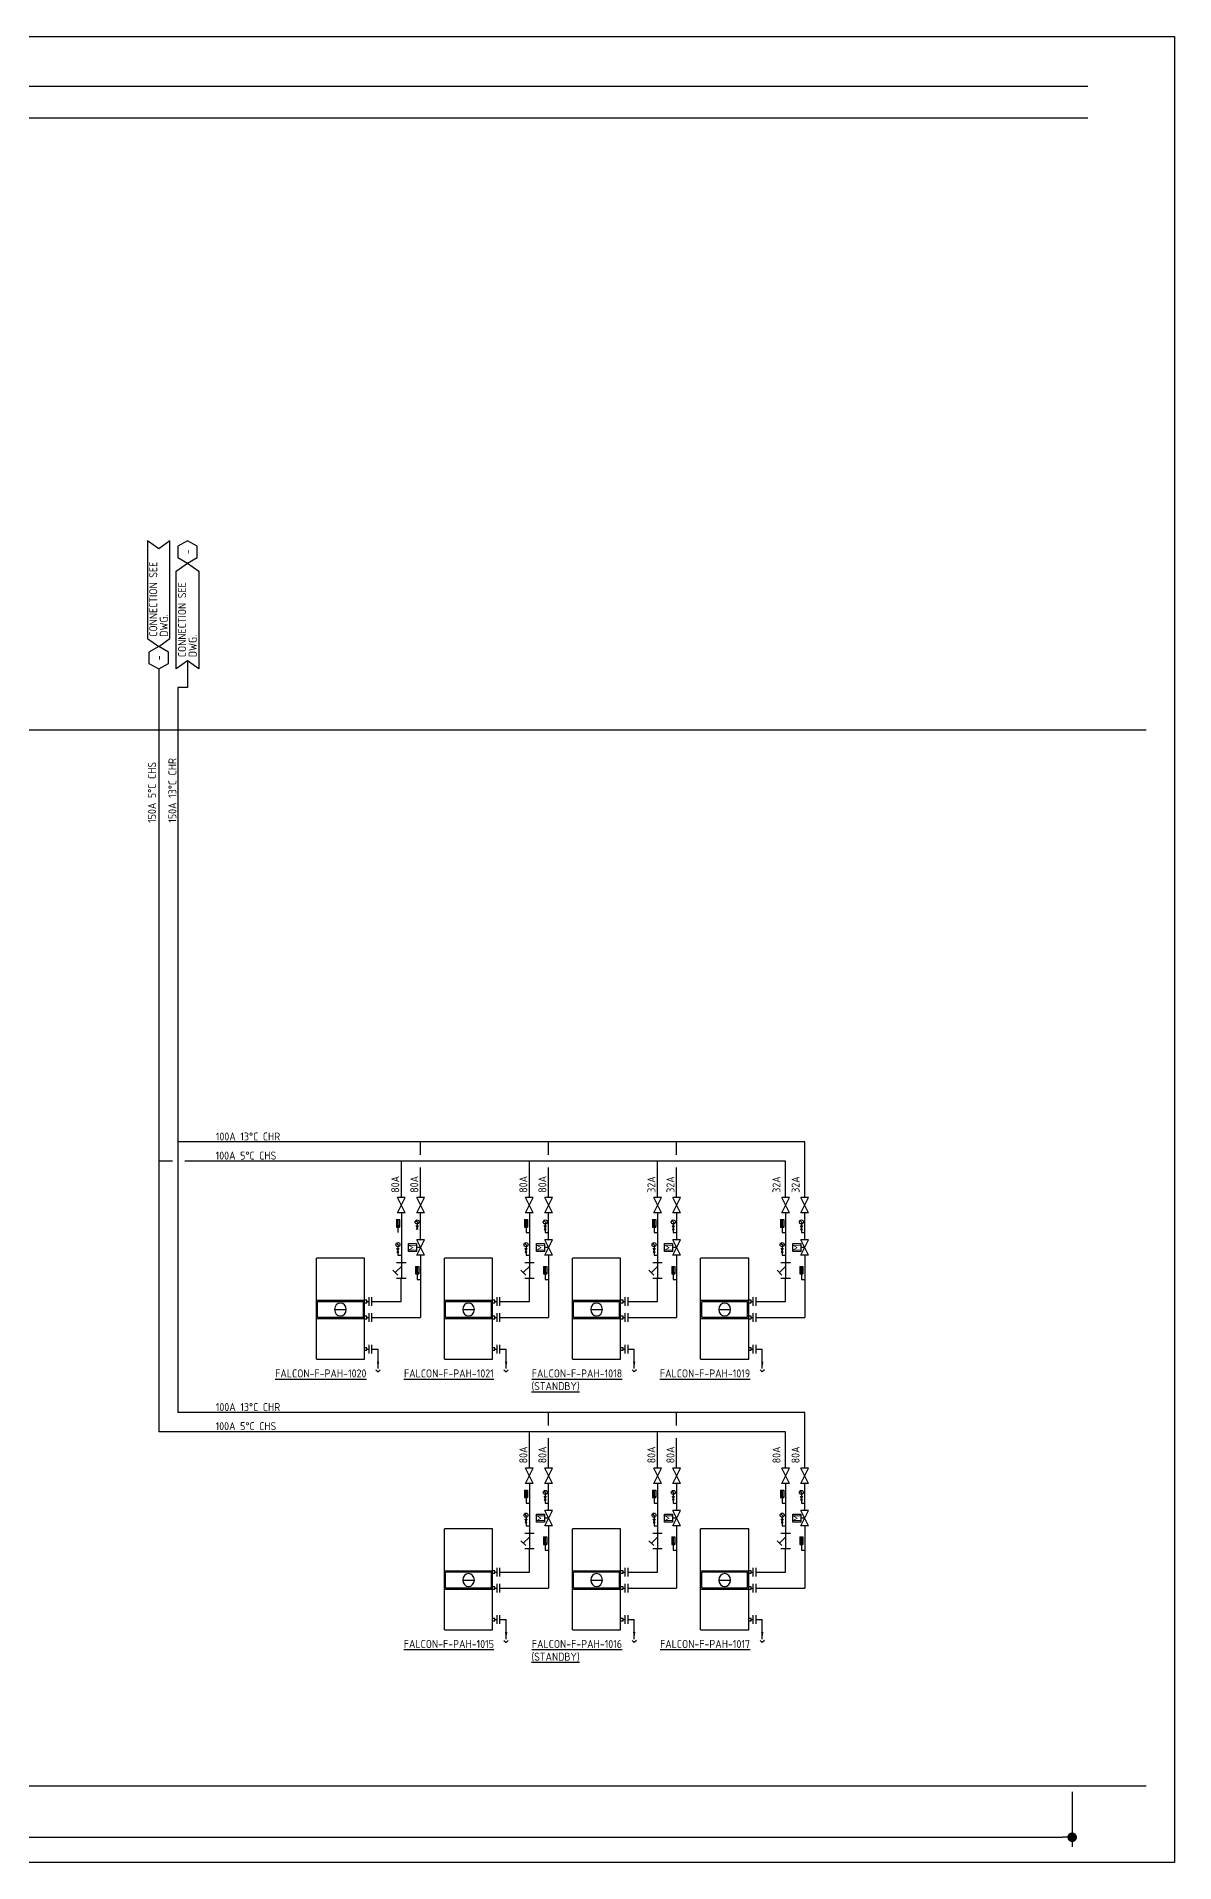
# Model space of a CAD drawing. Extents: x 41366 to 42076, y 84328 to 85507.
# Drawn here: x 41721 to 42076, y 84937 to 85507 of the extents above; entities that cross this region are included whole.
import ezdxf
from ezdxf.enums import TextEntityAlignment as Align

# ---------------------------------------------------------------- set-up
doc = ezdxf.new("R2010")
doc.units = 0
doc.header["$LTSCALE"] = 10
for name, color, linetype in [('A-DETL-01', 1, 'Continuous'), ('DETL-TXT', 4, 'Continuous'), ('M-CWTR-9PIPE-R', 110, 'Continuous'), ('M-CWTR-9PIPE-S', 200, 'Continuous'), ('M-CWTR-TEXT', 3, 'Continuous'), ('M-CWTR-VAVE', 2, 'Continuous'), ('M-EQPM-TXT', 4, 'Continuous'), ('M-HVAC-CPIPE', 4, 'Continuous'), ('M-HVAC-EQPM', 22, 'Continuous'), ('M-PIPE-FITTING', 2, 'Continuous'), ('U-CDA-TXT', 4, 'Continuous'), ('U-CDA-V', 3, 'Continuous'), ('U-CH-V', 3, 'Continuous')]:
    doc.layers.add(name, color=color, linetype=linetype)
doc.styles.add('AA-TXT', font='isocp.shx', dxfattribs={"width": 0.8, "bigfont": 'chineset.shx'})

# ---------------------------------------------------------------- blocks, each defined once
blk = doc.blocks.new('A$C5D640173')
at = {"layer": 'U-CDA-V'}
for p, q in [((0, 0), (0, 2.72)), ((0.88, 0), (0.88, 2.72))]:
    blk.add_line(p, q, dxfattribs=at)
blk = doc.blocks.new('_Dot')
at = {"color": 0, "linetype": 'ByBlock', "lineweight": -2}
blk.add_line((-0.5, 0), (-1, 0), dxfattribs=at)
at = {"color": 0, "linetype": 'ByBlock', "const_width": 0.5}
blk.add_lwpolyline([(-0.25, 0, 1), (0.25, 0, 1)], format="xyb", close=True, dxfattribs=at)

msp = doc.modelspace()

# ---------------------------------------------------------------- linework, layer by layer
at = {"color": 2}
for p, q in [((42044.39, 84958.75), (42044.39, 84941.57)), ((41370.97, 84944.57), (42041.39, 84944.57))]:
    msp.add_line(p, q, dxfattribs=at)
at = {"layer": 'A-DETL-01', "linetype": 'Continuous'}
for p, q in [((42049.3, 85491.51), (41374.83, 85491.51)), ((42049.3, 85481.62), (41374.83, 85481.62)), ((42067.5, 85290.48), (41365.57, 85290.48)), ((42067.5, 84960.48), (41374.83, 84960.48))]:
    msp.add_line(p, q, dxfattribs=at)
at = {"layer": 'DEFPOINTS', "color": 1}
msp.add_lwpolyline([(41365.57, 85507.15), (42076.35, 85507.15), (42076.35, 84936.69), (41365.57, 84936.69)], close=True, dxfattribs=at)
at = {"layer": 'DETL-TXT'}
for points in [[(41759.11, 85316.55), (41762.61, 85319.05), (41762.61, 85349.63), (41759.11, 85347.13), (41755.61, 85349.63), (41755.61, 85319.05)], [(41768.11, 85349.63), (41765.08, 85347.88), (41765.08, 85344.38), (41768.11, 85342.63), (41771.14, 85344.38), (41771.14, 85347.88)], [(41768.11, 85342.63), (41771.61, 85340.13), (41771.61, 85309.55), (41768.11, 85312.05), (41764.61, 85309.55), (41764.61, 85340.13)], [(41759.11, 85316.55), (41756.08, 85314.8), (41756.08, 85311.3), (41759.11, 85309.55), (41762.14, 85311.3), (41762.14, 85314.8)]]:
    msp.add_lwpolyline(points, close=True, dxfattribs=at)
at = {"layer": 'M-CWTR-9PIPE-R'}
for p, q in [((41768.11, 85312.05), (41768.11, 85303.72)), ((41765.11, 85303.72), (41765.11, 85077.25)), ((41768.11, 85303.72), (41765.11, 85303.72)), ((41960.86, 85161.78), (41765.11, 85161.78)), ((41840.86, 85157.78), (41840.86, 85161.78)), ((41880.86, 85157.78), (41880.86, 85161.78)), ((41920.86, 85157.78), (41920.86, 85161.78)), ((41960.86, 85144.4), (41960.86, 85161.78)), ((41840.86, 85144.4), (41840.86, 85153.78)), ((41880.86, 85144.4), (41880.86, 85153.78)), ((41920.86, 85144.4), (41920.86, 85153.78)), ((41840.88, 85131.18), (41840.88, 85139.61)), ((41880.88, 85131.18), (41880.88, 85139.61)), ((41920.88, 85131.18), (41920.88, 85139.61)), ((41960.88, 85131.18), (41960.88, 85139.61)), ((41840.87, 85126.38), (41840.87, 85106.95)), ((41880.87, 85126.38), (41880.87, 85106.95)), ((41920.87, 85126.38), (41920.87, 85106.95)), ((41960.87, 85126.38), (41960.87, 85106.95)), ((41825.69, 85106.95), (41840.87, 85106.95)), ((41865.69, 85106.95), (41880.87, 85106.95)), ((41905.69, 85106.95), (41920.87, 85106.95)), ((41945.69, 85106.95), (41960.87, 85106.95)), ((41960.86, 85077.25), (41765.11, 85077.25)), ((41880.86, 85073.25), (41880.86, 85077.25)), ((41920.86, 85073.25), (41920.86, 85077.25)), ((41960.86, 85059.88), (41960.86, 85077.25)), ((41880.86, 85059.88), (41880.86, 85069.25)), ((41920.86, 85059.88), (41920.86, 85069.25)), ((41880.88, 85046.65), (41880.88, 85055.08)), ((41920.88, 85046.65), (41920.88, 85055.08)), ((41960.88, 85046.65), (41960.88, 85055.08)), ((41880.87, 85041.85), (41880.87, 85022.42)), ((41920.87, 85041.85), (41920.87, 85022.42)), ((41960.87, 85041.85), (41960.87, 85022.42)), ((41865.69, 85022.42), (41880.87, 85022.42)), ((41905.69, 85022.42), (41920.87, 85022.42)), ((41945.69, 85022.42), (41960.87, 85022.42))]:
    msp.add_line(p, q, dxfattribs=at)
at = {"layer": 'M-CWTR-9PIPE-S'}
for p, q in [((41759.11, 85309.55), (41759.11, 85071.25)), ((41763.39, 85155.78), (41759.11, 85155.78)), ((41954.89, 85155.78), (41767.3, 85155.78)), ((41834.89, 85144.4), (41834.89, 85155.78)), ((41874.89, 85144.4), (41874.89, 85155.78)), ((41914.89, 85144.4), (41914.89, 85155.78)), ((41954.89, 85144.4), (41954.89, 85155.78)), ((41834.89, 85139.61), (41834.89, 85123.98)), ((41874.89, 85139.61), (41874.89, 85123.98)), ((41914.89, 85139.61), (41914.89, 85123.98)), ((41954.89, 85139.61), (41954.89, 85123.98)), ((41834.87, 85111.95), (41834.87, 85119.18)), ((41874.87, 85111.95), (41874.87, 85119.18)), ((41914.87, 85111.95), (41914.87, 85119.18)), ((41954.87, 85111.95), (41954.87, 85119.18)), ((41825.7, 85111.95), (41834.87, 85111.95)), ((41865.7, 85111.95), (41874.87, 85111.95)), ((41905.7, 85111.95), (41914.87, 85111.95)), ((41945.7, 85111.95), (41954.87, 85111.95)), ((41954.89, 85071.25), (41759.11, 85071.25)), ((41874.89, 85059.88), (41874.89, 85071.25)), ((41914.89, 85059.88), (41914.89, 85071.25)), ((41954.89, 85059.88), (41954.89, 85071.25)), ((41874.89, 85055.08), (41874.89, 85039.45)), ((41914.89, 85055.08), (41914.89, 85039.45)), ((41954.89, 85055.08), (41954.89, 85039.45)), ((41874.87, 85027.42), (41874.87, 85034.65)), ((41914.87, 85027.42), (41914.87, 85034.65)), ((41954.87, 85027.42), (41954.87, 85034.65)), ((41865.7, 85027.42), (41874.87, 85027.42)), ((41905.7, 85027.42), (41914.87, 85027.42)), ((41945.7, 85027.42), (41954.87, 85027.42))]:
    msp.add_line(p, q, dxfattribs=at)
at = {"layer": 'M-CWTR-VAVE'}
for p, q in [((41833.7, 85139.6), (41836.1, 85144.4)), ((41836.1, 85139.6), (41833.7, 85144.4)), ((41836.1, 85144.4), (41833.7, 85144.4)), ((41839.69, 85139.6), (41842.09, 85144.4)), ((41842.09, 85139.6), (41839.69, 85144.4)), ((41842.09, 85144.4), (41839.69, 85144.4)), ((41873.7, 85139.6), (41876.1, 85144.4)), ((41876.1, 85139.6), (41873.7, 85144.4)), ((41876.1, 85144.4), (41873.7, 85144.4)), ((41879.69, 85139.6), (41882.09, 85144.4)), ((41882.09, 85139.6), (41879.69, 85144.4)), ((41882.09, 85144.4), (41879.69, 85144.4)), ((41913.7, 85139.6), (41916.1, 85144.4)), ((41916.1, 85139.6), (41913.7, 85144.4)), ((41916.1, 85144.4), (41913.7, 85144.4)), ((41919.69, 85139.6), (41922.09, 85144.4)), ((41922.09, 85139.6), (41919.69, 85144.4)), ((41922.09, 85144.4), (41919.69, 85144.4)), ((41953.7, 85139.6), (41956.1, 85144.4)), ((41956.1, 85139.6), (41953.7, 85144.4)), ((41956.1, 85144.4), (41953.7, 85144.4)), ((41959.69, 85139.6), (41962.09, 85144.4)), ((41962.09, 85139.6), (41959.69, 85144.4)), ((41962.09, 85144.4), (41959.69, 85144.4)), ((41833.34, 85137.56), (41834.32, 85137.56)), ((41833.34, 85137.56), (41834.32, 85137.56)), ((41833.34, 85137.56), (41833.34, 85135.21)), ((41833.34, 85137.56), (41833.34, 85135.21)), ((41833.63, 85137.25), (41834.03, 85137.25)), ((41833.63, 85137.25), (41834.03, 85137.25)), ((41833.63, 85136.85), (41834.03, 85136.85)), ((41833.63, 85136.85), (41834.03, 85136.85)), ((41833.63, 85136.46), (41834.03, 85136.46)), ((41833.63, 85136.46), (41834.03, 85136.46)), ((41833.63, 85136.07), (41834.03, 85136.07)), ((41833.63, 85136.07), (41834.03, 85136.07)), ((41836.1, 85139.6), (41833.7, 85139.6)), ((41833.83, 85137.36), (41833.83, 85135.74)), ((41833.83, 85137.36), (41833.83, 85135.74)), ((41834.32, 85137.56), (41834.32, 85135.21)), ((41834.32, 85137.56), (41834.32, 85135.21)), ((41840.13, 85135.58), (41839.53, 85134.38)), ((41840.13, 85134.38), (41839.53, 85135.58)), ((41839.53, 85135.58), (41840.13, 85135.58)), ((41840.1, 85136.54), (41839.55, 85137.09)), ((41842.09, 85139.6), (41839.69, 85139.6)), ((41839.83, 85136.18), (41839.83, 85135.58)), ((41873.34, 85137.56), (41874.32, 85137.56)), ((41873.34, 85137.56), (41874.32, 85137.56)), ((41873.34, 85137.56), (41873.34, 85135.21)), ((41873.34, 85137.56), (41873.34, 85135.21)), ((41873.63, 85137.25), (41874.03, 85137.25)), ((41873.63, 85137.25), (41874.03, 85137.25)), ((41873.63, 85136.85), (41874.03, 85136.85)), ((41873.63, 85136.85), (41874.03, 85136.85)), ((41873.63, 85136.46), (41874.03, 85136.46)), ((41873.63, 85136.46), (41874.03, 85136.46)), ((41873.63, 85136.07), (41874.03, 85136.07)), ((41873.63, 85136.07), (41874.03, 85136.07)), ((41876.1, 85139.6), (41873.7, 85139.6)), ((41873.83, 85137.36), (41873.83, 85135.74)), ((41873.83, 85137.36), (41873.83, 85135.74)), ((41874.32, 85137.56), (41874.32, 85135.21)), ((41874.32, 85137.56), (41874.32, 85135.21)), ((41880.13, 85135.58), (41879.53, 85134.38)), ((41880.13, 85134.38), (41879.53, 85135.58)), ((41879.53, 85135.58), (41880.13, 85135.58)), ((41880.1, 85136.54), (41879.55, 85137.09)), ((41882.09, 85139.6), (41879.69, 85139.6)), ((41879.83, 85136.18), (41879.83, 85135.58)), ((41913.34, 85137.56), (41914.32, 85137.56)), ((41913.34, 85137.56), (41914.32, 85137.56)), ((41913.34, 85137.56), (41913.34, 85135.21)), ((41913.34, 85137.56), (41913.34, 85135.21)), ((41913.63, 85137.25), (41914.03, 85137.25)), ((41913.63, 85137.25), (41914.03, 85137.25)), ((41913.63, 85136.85), (41914.03, 85136.85)), ((41913.63, 85136.85), (41914.03, 85136.85)), ((41913.63, 85136.46), (41914.03, 85136.46)), ((41913.63, 85136.46), (41914.03, 85136.46)), ((41913.63, 85136.07), (41914.03, 85136.07)), ((41913.63, 85136.07), (41914.03, 85136.07)), ((41916.1, 85139.6), (41913.7, 85139.6)), ((41913.83, 85137.36), (41913.83, 85135.74)), ((41913.83, 85137.36), (41913.83, 85135.74)), ((41914.32, 85137.56), (41914.32, 85135.21)), ((41914.32, 85137.56), (41914.32, 85135.21)), ((41920.13, 85135.58), (41919.53, 85134.38)), ((41920.13, 85134.38), (41919.53, 85135.58)), ((41919.53, 85135.58), (41920.13, 85135.58)), ((41920.1, 85136.54), (41919.55, 85137.09)), ((41922.09, 85139.6), (41919.69, 85139.6)), ((41919.83, 85136.18), (41919.83, 85135.58)), ((41953.34, 85137.56), (41954.32, 85137.56)), ((41953.34, 85137.56), (41954.32, 85137.56)), ((41953.34, 85137.56), (41953.34, 85135.21)), ((41953.34, 85137.56), (41953.34, 85135.21)), ((41953.63, 85137.25), (41954.03, 85137.25)), ((41953.63, 85137.25), (41954.03, 85137.25)), ((41953.63, 85136.85), (41954.03, 85136.85)), ((41953.63, 85136.85), (41954.03, 85136.85)), ((41953.63, 85136.46), (41954.03, 85136.46)), ((41953.63, 85136.46), (41954.03, 85136.46)), ((41953.63, 85136.07), (41954.03, 85136.07)), ((41953.63, 85136.07), (41954.03, 85136.07)), ((41956.1, 85139.6), (41953.7, 85139.6)), ((41953.83, 85137.36), (41953.83, 85135.74)), ((41953.83, 85137.36), (41953.83, 85135.74)), ((41954.32, 85137.56), (41954.32, 85135.21)), ((41954.32, 85137.56), (41954.32, 85135.21)), ((41960.13, 85135.58), (41959.53, 85134.38)), ((41960.13, 85134.38), (41959.53, 85135.58)), ((41959.53, 85135.58), (41960.13, 85135.58)), ((41960.1, 85136.54), (41959.55, 85137.09)), ((41962.09, 85139.6), (41959.69, 85139.6)), ((41959.83, 85136.18), (41959.83, 85135.58)), ((41833.34, 85135.21), (41834.32, 85135.21)), ((41833.34, 85135.21), (41834.32, 85135.21)), ((41834.1, 85129.44), (41833.55, 85130)), ((41833.83, 85135.21), (41833.83, 85133.47)), ((41833.83, 85135.21), (41833.83, 85133.47)), ((41839.68, 85126.38), (41842.08, 85131.18)), ((41842.08, 85126.38), (41839.68, 85131.18)), ((41842.08, 85131.18), (41839.68, 85131.18)), ((41873.34, 85135.21), (41874.32, 85135.21)), ((41873.34, 85135.21), (41874.32, 85135.21)), ((41874.1, 85129.44), (41873.55, 85130)), ((41873.83, 85135.21), (41873.83, 85133.47)), ((41873.83, 85135.21), (41873.83, 85133.47)), ((41873.83, 85133.47), (41874.87, 85133.47)), ((41880.13, 85134.38), (41879.53, 85134.38)), ((41879.68, 85126.38), (41882.08, 85131.18)), ((41882.08, 85126.38), (41879.68, 85131.18)), ((41882.08, 85131.18), (41879.68, 85131.18)), ((41879.83, 85134.38), (41879.83, 85133.47)), ((41879.83, 85133.47), (41880.87, 85133.47)), ((41913.34, 85135.21), (41914.32, 85135.21)), ((41913.34, 85135.21), (41914.32, 85135.21)), ((41914.1, 85129.44), (41913.55, 85130)), ((41913.83, 85135.21), (41913.83, 85133.47)), ((41913.83, 85135.21), (41913.83, 85133.47)), ((41913.83, 85133.47), (41914.87, 85133.47)), ((41920.13, 85134.38), (41919.53, 85134.38)), ((41919.68, 85126.38), (41922.08, 85131.18)), ((41922.08, 85126.38), (41919.68, 85131.18)), ((41922.08, 85131.18), (41919.68, 85131.18)), ((41919.83, 85134.38), (41919.83, 85133.47)), ((41919.83, 85133.47), (41920.87, 85133.47)), ((41953.34, 85135.21), (41954.32, 85135.21)), ((41953.34, 85135.21), (41954.32, 85135.21)), ((41954.1, 85129.44), (41953.55, 85130)), ((41953.83, 85135.21), (41953.83, 85133.47)), ((41953.83, 85135.21), (41953.83, 85133.47)), ((41953.83, 85133.47), (41954.87, 85133.47)), ((41960.13, 85134.38), (41959.53, 85134.38)), ((41959.68, 85126.38), (41962.08, 85131.18)), ((41962.08, 85126.38), (41959.68, 85131.18)), ((41962.08, 85131.18), (41959.68, 85131.18)), ((41959.83, 85134.38), (41959.83, 85133.47)), ((41959.83, 85133.47), (41960.87, 85133.47)), ((41834.13, 85128.48), (41833.53, 85127.28)), ((41834.13, 85127.28), (41833.53, 85128.48)), ((41833.53, 85128.48), (41834.13, 85128.48)), ((41834.13, 85127.28), (41833.53, 85127.28)), ((41833.83, 85129.08), (41833.83, 85128.48)), ((41833.83, 85127.28), (41833.83, 85126.38)), ((41833.83, 85126.38), (41834.87, 85126.38)), ((41842.08, 85126.38), (41839.68, 85126.38)), ((41874.13, 85128.48), (41873.53, 85127.28)), ((41874.13, 85127.28), (41873.53, 85128.48)), ((41873.53, 85128.48), (41874.13, 85128.48)), ((41874.13, 85127.28), (41873.53, 85127.28)), ((41873.83, 85129.08), (41873.83, 85128.48)), ((41873.83, 85127.28), (41873.83, 85126.38)), ((41873.83, 85126.38), (41874.87, 85126.38)), ((41882.08, 85126.38), (41879.68, 85126.38)), ((41914.13, 85128.48), (41913.53, 85127.28)), ((41914.13, 85127.28), (41913.53, 85128.48)), ((41913.53, 85128.48), (41914.13, 85128.48)), ((41914.13, 85127.28), (41913.53, 85127.28)), ((41913.83, 85129.08), (41913.83, 85128.48)), ((41913.83, 85127.28), (41913.83, 85126.38)), ((41913.83, 85126.38), (41914.87, 85126.38)), ((41922.08, 85126.38), (41919.68, 85126.38)), ((41954.13, 85128.48), (41953.53, 85127.28)), ((41954.13, 85127.28), (41953.53, 85128.48)), ((41953.53, 85128.48), (41954.13, 85128.48)), ((41954.13, 85127.28), (41953.53, 85127.28)), ((41953.83, 85129.08), (41953.83, 85128.48)), ((41953.83, 85127.28), (41953.83, 85126.38)), ((41953.83, 85126.38), (41954.87, 85126.38)), ((41962.08, 85126.38), (41959.68, 85126.38)), ((41832.23, 85121.74), (41833.75, 85120.22)), ((41834.89, 85122.88), (41832.99, 85120.98)), ((41836.39, 85123.98), (41833.42, 85123.98)), ((41836.39, 85119.18), (41833.42, 85119.18)), ((41834.89, 85123.98), (41834.89, 85119.18)), ((41839.34, 85122.93), (41840.32, 85122.93)), ((41839.34, 85122.93), (41840.32, 85122.93)), ((41839.34, 85122.93), (41839.34, 85120.58)), ((41839.34, 85122.93), (41839.34, 85120.58)), ((41839.34, 85120.58), (41840.32, 85120.58)), ((41839.34, 85120.58), (41840.32, 85120.58)), ((41839.63, 85122.61), (41840.03, 85122.61)), ((41839.63, 85122.61), (41840.03, 85122.61)), ((41839.63, 85122.22), (41840.03, 85122.22)), ((41839.63, 85122.22), (41840.03, 85122.22)), ((41839.63, 85121.83), (41840.03, 85121.83)), ((41839.63, 85121.83), (41840.03, 85121.83)), ((41839.63, 85121.44), (41840.03, 85121.44)), ((41839.63, 85121.44), (41840.03, 85121.44)), ((41839.83, 85122.73), (41839.83, 85121.11)), ((41839.83, 85122.73), (41839.83, 85121.11)), ((41839.83, 85120.58), (41839.83, 85118.84)), ((41839.83, 85120.58), (41839.83, 85118.84)), ((41839.83, 85118.84), (41840.87, 85118.84)), ((41840.32, 85122.93), (41840.32, 85120.58)), ((41840.32, 85122.93), (41840.32, 85120.58)), ((41872.23, 85121.74), (41873.75, 85120.22)), ((41874.89, 85122.88), (41872.99, 85120.98)), ((41876.39, 85123.98), (41873.42, 85123.98)), ((41876.39, 85119.18), (41873.42, 85119.18)), ((41874.89, 85123.98), (41874.89, 85119.18)), ((41879.34, 85122.93), (41880.32, 85122.93)), ((41879.34, 85122.93), (41880.32, 85122.93)), ((41879.34, 85122.93), (41879.34, 85120.58)), ((41879.34, 85122.93), (41879.34, 85120.58)), ((41879.34, 85120.58), (41880.32, 85120.58)), ((41879.34, 85120.58), (41880.32, 85120.58)), ((41879.63, 85122.61), (41880.03, 85122.61)), ((41879.63, 85122.61), (41880.03, 85122.61)), ((41879.63, 85122.22), (41880.03, 85122.22)), ((41879.63, 85122.22), (41880.03, 85122.22)), ((41879.63, 85121.83), (41880.03, 85121.83)), ((41879.63, 85121.83), (41880.03, 85121.83)), ((41879.63, 85121.44), (41880.03, 85121.44)), ((41879.63, 85121.44), (41880.03, 85121.44)), ((41879.83, 85122.73), (41879.83, 85121.11)), ((41879.83, 85122.73), (41879.83, 85121.11)), ((41879.83, 85120.58), (41879.83, 85118.84)), ((41879.83, 85120.58), (41879.83, 85118.84)), ((41879.83, 85118.84), (41880.87, 85118.84)), ((41880.32, 85122.93), (41880.32, 85120.58)), ((41880.32, 85122.93), (41880.32, 85120.58)), ((41912.23, 85121.74), (41913.75, 85120.22)), ((41914.89, 85122.88), (41912.99, 85120.98)), ((41916.39, 85123.98), (41913.42, 85123.98)), ((41916.39, 85119.18), (41913.42, 85119.18)), ((41914.89, 85123.98), (41914.89, 85119.18)), ((41919.34, 85122.93), (41920.32, 85122.93)), ((41919.34, 85122.93), (41920.32, 85122.93)), ((41919.34, 85122.93), (41919.34, 85120.58)), ((41919.34, 85122.93), (41919.34, 85120.58)), ((41919.34, 85120.58), (41920.32, 85120.58)), ((41919.34, 85120.58), (41920.32, 85120.58)), ((41919.63, 85122.61), (41920.03, 85122.61)), ((41919.63, 85122.61), (41920.03, 85122.61)), ((41919.63, 85122.22), (41920.03, 85122.22)), ((41919.63, 85122.22), (41920.03, 85122.22)), ((41919.63, 85121.83), (41920.03, 85121.83)), ((41919.63, 85121.83), (41920.03, 85121.83)), ((41919.63, 85121.44), (41920.03, 85121.44)), ((41919.63, 85121.44), (41920.03, 85121.44)), ((41919.83, 85122.73), (41919.83, 85121.11)), ((41919.83, 85122.73), (41919.83, 85121.11)), ((41919.83, 85120.58), (41919.83, 85118.84)), ((41919.83, 85120.58), (41919.83, 85118.84)), ((41919.83, 85118.84), (41920.87, 85118.84)), ((41920.32, 85122.93), (41920.32, 85120.58)), ((41920.32, 85122.93), (41920.32, 85120.58)), ((41952.23, 85121.74), (41953.75, 85120.22)), ((41954.89, 85122.88), (41952.99, 85120.98)), ((41956.39, 85123.98), (41953.42, 85123.98)), ((41956.39, 85119.18), (41953.42, 85119.18)), ((41954.89, 85123.98), (41954.89, 85119.18)), ((41959.34, 85122.93), (41960.32, 85122.93)), ((41959.34, 85122.93), (41960.32, 85122.93)), ((41959.34, 85122.93), (41959.34, 85120.58)), ((41959.34, 85122.93), (41959.34, 85120.58)), ((41959.34, 85120.58), (41960.32, 85120.58)), ((41959.34, 85120.58), (41960.32, 85120.58)), ((41959.63, 85122.61), (41960.03, 85122.61)), ((41959.63, 85122.61), (41960.03, 85122.61)), ((41959.63, 85122.22), (41960.03, 85122.22)), ((41959.63, 85122.22), (41960.03, 85122.22)), ((41959.63, 85121.83), (41960.03, 85121.83)), ((41959.63, 85121.83), (41960.03, 85121.83)), ((41959.63, 85121.44), (41960.03, 85121.44)), ((41959.63, 85121.44), (41960.03, 85121.44)), ((41959.83, 85122.73), (41959.83, 85121.11)), ((41959.83, 85122.73), (41959.83, 85121.11)), ((41959.83, 85120.58), (41959.83, 85118.84)), ((41959.83, 85120.58), (41959.83, 85118.84)), ((41959.83, 85118.84), (41960.87, 85118.84)), ((41960.32, 85122.93), (41960.32, 85120.58)), ((41960.32, 85122.93), (41960.32, 85120.58)), ((41873.7, 85055.08), (41876.1, 85059.88)), ((41876.1, 85055.08), (41873.7, 85059.88)), ((41876.1, 85059.88), (41873.7, 85059.88)), ((41879.69, 85055.08), (41882.09, 85059.88)), ((41882.09, 85055.08), (41879.69, 85059.88)), ((41882.09, 85059.88), (41879.69, 85059.88)), ((41913.7, 85055.08), (41916.1, 85059.88)), ((41916.1, 85055.08), (41913.7, 85059.88)), ((41916.1, 85059.88), (41913.7, 85059.88)), ((41919.69, 85055.08), (41922.09, 85059.88)), ((41922.09, 85055.08), (41919.69, 85059.88)), ((41922.09, 85059.88), (41919.69, 85059.88)), ((41953.7, 85055.08), (41956.1, 85059.88)), ((41956.1, 85055.08), (41953.7, 85059.88)), ((41956.1, 85059.88), (41953.7, 85059.88)), ((41959.69, 85055.08), (41962.09, 85059.88)), ((41962.09, 85055.08), (41959.69, 85059.88)), ((41962.09, 85059.88), (41959.69, 85059.88)), ((41873.34, 85053.04), (41874.32, 85053.04)), ((41873.34, 85053.04), (41874.32, 85053.04)), ((41873.34, 85053.04), (41873.34, 85050.68)), ((41873.34, 85053.04), (41873.34, 85050.68)), ((41873.34, 85050.68), (41874.32, 85050.68)), ((41873.34, 85050.68), (41874.32, 85050.68)), ((41873.63, 85052.72), (41874.03, 85052.72)), ((41873.63, 85052.72), (41874.03, 85052.72)), ((41873.63, 85052.33), (41874.03, 85052.33)), ((41873.63, 85052.33), (41874.03, 85052.33)), ((41873.63, 85051.94), (41874.03, 85051.94)), ((41873.63, 85051.94), (41874.03, 85051.94)), ((41873.63, 85051.54), (41874.03, 85051.54)), ((41873.63, 85051.54), (41874.03, 85051.54)), ((41876.1, 85055.08), (41873.7, 85055.08)), ((41873.83, 85052.83), (41873.83, 85051.22)), ((41873.83, 85052.83), (41873.83, 85051.22)), ((41873.83, 85050.68), (41873.83, 85048.95)), ((41873.83, 85050.68), (41873.83, 85048.95)), ((41874.32, 85053.04), (41874.32, 85050.68)), ((41874.32, 85053.04), (41874.32, 85050.68)), ((41880.13, 85051.05), (41879.53, 85049.85)), ((41880.13, 85049.85), (41879.53, 85051.05)), ((41879.53, 85051.05), (41880.13, 85051.05)), ((41880.1, 85052.01), (41879.55, 85052.56)), ((41882.09, 85055.08), (41879.69, 85055.08)), ((41879.83, 85051.65), (41879.83, 85051.05)), ((41913.34, 85053.04), (41914.32, 85053.04)), ((41913.34, 85053.04), (41914.32, 85053.04)), ((41913.34, 85053.04), (41913.34, 85050.68)), ((41913.34, 85053.04), (41913.34, 85050.68)), ((41913.34, 85050.68), (41914.32, 85050.68)), ((41913.34, 85050.68), (41914.32, 85050.68)), ((41913.63, 85052.72), (41914.03, 85052.72)), ((41913.63, 85052.72), (41914.03, 85052.72)), ((41913.63, 85052.33), (41914.03, 85052.33)), ((41913.63, 85052.33), (41914.03, 85052.33)), ((41913.63, 85051.94), (41914.03, 85051.94)), ((41913.63, 85051.94), (41914.03, 85051.94)), ((41913.63, 85051.54), (41914.03, 85051.54)), ((41913.63, 85051.54), (41914.03, 85051.54)), ((41916.1, 85055.08), (41913.7, 85055.08)), ((41913.83, 85052.83), (41913.83, 85051.22)), ((41913.83, 85052.83), (41913.83, 85051.22)), ((41913.83, 85050.68), (41913.83, 85048.95)), ((41913.83, 85050.68), (41913.83, 85048.95)), ((41914.32, 85053.04), (41914.32, 85050.68)), ((41914.32, 85053.04), (41914.32, 85050.68)), ((41920.13, 85051.05), (41919.53, 85049.85)), ((41920.13, 85049.85), (41919.53, 85051.05)), ((41919.53, 85051.05), (41920.13, 85051.05)), ((41920.1, 85052.01), (41919.55, 85052.56)), ((41922.09, 85055.08), (41919.69, 85055.08)), ((41919.83, 85051.65), (41919.83, 85051.05)), ((41953.34, 85053.04), (41954.32, 85053.04)), ((41953.34, 85053.04), (41954.32, 85053.04)), ((41953.34, 85053.04), (41953.34, 85050.68)), ((41953.34, 85053.04), (41953.34, 85050.68)), ((41953.34, 85050.68), (41954.32, 85050.68)), ((41953.34, 85050.68), (41954.32, 85050.68)), ((41953.63, 85052.72), (41954.03, 85052.72)), ((41953.63, 85052.72), (41954.03, 85052.72)), ((41953.63, 85052.33), (41954.03, 85052.33)), ((41953.63, 85052.33), (41954.03, 85052.33)), ((41953.63, 85051.94), (41954.03, 85051.94)), ((41953.63, 85051.94), (41954.03, 85051.94)), ((41953.63, 85051.54), (41954.03, 85051.54)), ((41953.63, 85051.54), (41954.03, 85051.54)), ((41956.1, 85055.08), (41953.7, 85055.08)), ((41953.83, 85052.83), (41953.83, 85051.22)), ((41953.83, 85052.83), (41953.83, 85051.22)), ((41953.83, 85050.68), (41953.83, 85048.95)), ((41953.83, 85050.68), (41953.83, 85048.95)), ((41954.32, 85053.04), (41954.32, 85050.68)), ((41954.32, 85053.04), (41954.32, 85050.68)), ((41960.13, 85051.05), (41959.53, 85049.85)), ((41960.13, 85049.85), (41959.53, 85051.05)), ((41959.53, 85051.05), (41960.13, 85051.05)), ((41960.1, 85052.01), (41959.55, 85052.56)), ((41962.09, 85055.08), (41959.69, 85055.08)), ((41959.83, 85051.65), (41959.83, 85051.05)), ((41874.1, 85044.92), (41873.55, 85045.47)), ((41873.83, 85048.95), (41874.87, 85048.95)), ((41873.83, 85044.56), (41873.83, 85043.95)), ((41880.13, 85049.85), (41879.53, 85049.85)), ((41879.68, 85041.85), (41882.08, 85046.65)), ((41882.08, 85041.85), (41879.68, 85046.65)), ((41882.08, 85046.65), (41879.68, 85046.65)), ((41879.83, 85049.85), (41879.83, 85048.95)), ((41879.83, 85048.95), (41880.87, 85048.95)), ((41914.1, 85044.92), (41913.55, 85045.47)), ((41913.83, 85048.95), (41914.87, 85048.95)), ((41913.83, 85044.56), (41913.83, 85043.95)), ((41920.13, 85049.85), (41919.53, 85049.85)), ((41919.68, 85041.85), (41922.08, 85046.65)), ((41922.08, 85041.85), (41919.68, 85046.65)), ((41922.08, 85046.65), (41919.68, 85046.65)), ((41919.83, 85049.85), (41919.83, 85048.95)), ((41919.83, 85048.95), (41920.87, 85048.95)), ((41954.1, 85044.92), (41953.55, 85045.47)), ((41953.83, 85048.95), (41954.87, 85048.95)), ((41953.83, 85044.56), (41953.83, 85043.95)), ((41960.13, 85049.85), (41959.53, 85049.85)), ((41959.68, 85041.85), (41962.08, 85046.65)), ((41962.08, 85041.85), (41959.68, 85046.65)), ((41962.08, 85046.65), (41959.68, 85046.65)), ((41959.83, 85049.85), (41959.83, 85048.95)), ((41959.83, 85048.95), (41960.87, 85048.95)), ((41876.39, 85039.45), (41873.42, 85039.45)), ((41874.13, 85043.95), (41873.53, 85042.75)), ((41874.13, 85042.75), (41873.53, 85043.95)), ((41873.53, 85043.95), (41874.13, 85043.95)), ((41874.13, 85042.75), (41873.53, 85042.75)), ((41873.83, 85042.75), (41873.83, 85041.85)), ((41873.83, 85041.85), (41874.87, 85041.85)), ((41874.89, 85039.45), (41874.89, 85034.65)), ((41882.08, 85041.85), (41879.68, 85041.85)), ((41916.39, 85039.45), (41913.42, 85039.45)), ((41914.13, 85043.95), (41913.53, 85042.75)), ((41914.13, 85042.75), (41913.53, 85043.95)), ((41913.53, 85043.95), (41914.13, 85043.95)), ((41914.13, 85042.75), (41913.53, 85042.75)), ((41913.83, 85042.75), (41913.83, 85041.85)), ((41913.83, 85041.85), (41914.87, 85041.85)), ((41914.89, 85039.45), (41914.89, 85034.65)), ((41922.08, 85041.85), (41919.68, 85041.85)), ((41956.39, 85039.45), (41953.42, 85039.45)), ((41954.13, 85043.95), (41953.53, 85042.75)), ((41954.13, 85042.75), (41953.53, 85043.95)), ((41953.53, 85043.95), (41954.13, 85043.95)), ((41954.13, 85042.75), (41953.53, 85042.75)), ((41953.83, 85042.75), (41953.83, 85041.85)), ((41953.83, 85041.85), (41954.87, 85041.85)), ((41954.89, 85039.45), (41954.89, 85034.65)), ((41962.08, 85041.85), (41959.68, 85041.85)), ((41872.23, 85037.21), (41873.75, 85035.69)), ((41874.89, 85038.36), (41872.99, 85036.45)), ((41876.39, 85034.65), (41873.42, 85034.65)), ((41879.34, 85038.4), (41880.32, 85038.4)), ((41879.34, 85038.4), (41880.32, 85038.4)), ((41879.34, 85038.4), (41879.34, 85036.05)), ((41879.34, 85038.4), (41879.34, 85036.05)), ((41879.34, 85036.05), (41880.32, 85036.05)), ((41879.34, 85036.05), (41880.32, 85036.05)), ((41879.63, 85038.09), (41880.03, 85038.09)), ((41879.63, 85038.09), (41880.03, 85038.09)), ((41879.63, 85037.69), (41880.03, 85037.69)), ((41879.63, 85037.69), (41880.03, 85037.69)), ((41879.63, 85037.3), (41880.03, 85037.3)), ((41879.63, 85037.3), (41880.03, 85037.3)), ((41879.63, 85036.91), (41880.03, 85036.91)), ((41879.63, 85036.91), (41880.03, 85036.91)), ((41879.83, 85038.2), (41879.83, 85036.58)), ((41879.83, 85038.2), (41879.83, 85036.58)), ((41879.83, 85036.05), (41879.83, 85034.31)), ((41879.83, 85036.05), (41879.83, 85034.31)), ((41879.83, 85034.31), (41880.87, 85034.31)), ((41880.32, 85038.4), (41880.32, 85036.05)), ((41880.32, 85038.4), (41880.32, 85036.05)), ((41912.23, 85037.21), (41913.75, 85035.69)), ((41914.89, 85038.36), (41912.99, 85036.45)), ((41916.39, 85034.65), (41913.42, 85034.65)), ((41919.34, 85038.4), (41920.32, 85038.4)), ((41919.34, 85038.4), (41920.32, 85038.4)), ((41919.34, 85038.4), (41919.34, 85036.05)), ((41919.34, 85038.4), (41919.34, 85036.05)), ((41919.34, 85036.05), (41920.32, 85036.05)), ((41919.34, 85036.05), (41920.32, 85036.05)), ((41919.63, 85038.09), (41920.03, 85038.09)), ((41919.63, 85038.09), (41920.03, 85038.09)), ((41919.63, 85037.69), (41920.03, 85037.69)), ((41919.63, 85037.69), (41920.03, 85037.69)), ((41919.63, 85037.3), (41920.03, 85037.3)), ((41919.63, 85037.3), (41920.03, 85037.3)), ((41919.63, 85036.91), (41920.03, 85036.91)), ((41919.63, 85036.91), (41920.03, 85036.91)), ((41919.83, 85038.2), (41919.83, 85036.58)), ((41919.83, 85038.2), (41919.83, 85036.58)), ((41919.83, 85036.05), (41919.83, 85034.31)), ((41919.83, 85036.05), (41919.83, 85034.31)), ((41919.83, 85034.31), (41920.87, 85034.31)), ((41920.32, 85038.4), (41920.32, 85036.05)), ((41920.32, 85038.4), (41920.32, 85036.05)), ((41952.23, 85037.21), (41953.75, 85035.69)), ((41954.89, 85038.36), (41952.99, 85036.45)), ((41956.39, 85034.65), (41953.42, 85034.65)), ((41959.34, 85038.4), (41960.32, 85038.4)), ((41959.34, 85038.4), (41960.32, 85038.4)), ((41959.34, 85038.4), (41959.34, 85036.05)), ((41959.34, 85038.4), (41959.34, 85036.05)), ((41959.34, 85036.05), (41960.32, 85036.05)), ((41959.34, 85036.05), (41960.32, 85036.05)), ((41959.63, 85038.09), (41960.03, 85038.09)), ((41959.63, 85038.09), (41960.03, 85038.09)), ((41959.63, 85037.69), (41960.03, 85037.69)), ((41959.63, 85037.69), (41960.03, 85037.69)), ((41959.63, 85037.3), (41960.03, 85037.3)), ((41959.63, 85037.3), (41960.03, 85037.3)), ((41959.63, 85036.91), (41960.03, 85036.91)), ((41959.63, 85036.91), (41960.03, 85036.91)), ((41959.83, 85038.2), (41959.83, 85036.58)), ((41959.83, 85038.2), (41959.83, 85036.58)), ((41959.83, 85036.05), (41959.83, 85034.31)), ((41959.83, 85036.05), (41959.83, 85034.31)), ((41959.83, 85034.31), (41960.87, 85034.31)), ((41960.32, 85038.4), (41960.32, 85036.05)), ((41960.32, 85038.4), (41960.32, 85036.05))]:
    msp.add_line(p, q, dxfattribs=at)
for centre, radius in [((41833.83, 85135.57), 0.174), ((41833.83, 85135.57), 0.174), ((41839.83, 85136.81), 0.637), ((41873.83, 85135.57), 0.174), ((41873.83, 85135.57), 0.174), ((41879.83, 85136.81), 0.637), ((41913.83, 85135.57), 0.174), ((41913.83, 85135.57), 0.174), ((41919.83, 85136.81), 0.637), ((41953.83, 85135.57), 0.174), ((41953.83, 85135.57), 0.174), ((41959.83, 85136.81), 0.637), ((41833.83, 85129.72), 0.637), ((41873.83, 85129.72), 0.637), ((41913.83, 85129.72), 0.637), ((41953.83, 85129.72), 0.637), ((41839.83, 85120.94), 0.174), ((41839.83, 85120.94), 0.174), ((41879.83, 85120.94), 0.174), ((41879.83, 85120.94), 0.174), ((41919.83, 85120.94), 0.174), ((41919.83, 85120.94), 0.174), ((41959.83, 85120.94), 0.174), ((41959.83, 85120.94), 0.174), ((41873.83, 85051.04), 0.174), ((41873.83, 85051.04), 0.174), ((41879.83, 85052.29), 0.637), ((41913.83, 85051.04), 0.174), ((41913.83, 85051.04), 0.174), ((41919.83, 85052.29), 0.637), ((41953.83, 85051.04), 0.174), ((41953.83, 85051.04), 0.174), ((41959.83, 85052.29), 0.637), ((41873.83, 85045.19), 0.637), ((41913.83, 85045.19), 0.637), ((41953.83, 85045.19), 0.637), ((41879.83, 85036.41), 0.174), ((41879.83, 85036.41), 0.174), ((41919.83, 85036.41), 0.174), ((41919.83, 85036.41), 0.174), ((41959.83, 85036.41), 0.174), ((41959.83, 85036.41), 0.174)]:
    msp.add_circle(centre, radius, dxfattribs=at)
at = {"layer": 'M-HVAC-CPIPE'}
for p, q in [((41825.7, 85097.08), (41827.61, 85097.08)), ((41827.61, 85090.97), (41827.61, 85097.08)), ((41865.7, 85097.08), (41867.61, 85097.08)), ((41867.61, 85090.97), (41867.61, 85097.08)), ((41905.7, 85097.08), (41907.61, 85097.08)), ((41907.61, 85090.97), (41907.61, 85097.08)), ((41945.7, 85097.08), (41947.61, 85097.08)), ((41947.61, 85090.97), (41947.61, 85097.08)), ((41865.7, 85012.56), (41867.61, 85012.56)), ((41867.61, 85006.44), (41867.61, 85012.56)), ((41905.7, 85012.56), (41907.61, 85012.56)), ((41907.61, 85006.44), (41907.61, 85012.56)), ((41945.7, 85012.56), (41947.61, 85012.56)), ((41947.61, 85006.44), (41947.61, 85012.56))]:
    msp.add_line(p, q, dxfattribs=at)
at = {"layer": 'M-HVAC-EQPM'}
for p, q in [((41808.37, 85093.94), (41808.37, 85125.45)), ((41823.37, 85125.45), (41808.37, 85125.45)), ((41823.37, 85093.94), (41823.37, 85125.45)), ((41848.37, 85093.94), (41848.37, 85125.45)), ((41863.37, 85125.45), (41848.37, 85125.45)), ((41863.37, 85093.94), (41863.37, 85125.45)), ((41888.37, 85093.94), (41888.37, 85125.45)), ((41903.37, 85125.45), (41888.37, 85125.45)), ((41903.37, 85093.94), (41903.37, 85125.45)), ((41928.37, 85093.94), (41928.37, 85125.45)), ((41943.37, 85125.45), (41928.37, 85125.45)), ((41943.37, 85093.94), (41943.37, 85125.45)), ((41823.37, 85112.27), (41808.37, 85112.27)), ((41808.71, 85107), (41808.71, 85111.89)), ((41823.03, 85111.89), (41808.71, 85111.89)), ((41808.71, 85107), (41823.03, 85107)), ((41814.36, 85109.45), (41817.39, 85109.45)), ((41823.03, 85107), (41823.03, 85111.89)), ((41824.12, 85112.33), (41823.37, 85112.33)), ((41823.37, 85111.57), (41824.12, 85111.57)), ((41824.12, 85107.33), (41823.37, 85107.33)), ((41824.12, 85111.57), (41824.12, 85112.33)), ((41824.12, 85111.95), (41824.82, 85111.95)), ((41824.12, 85106.57), (41824.12, 85107.33)), ((41824.12, 85106.95), (41824.82, 85106.95)), ((41863.37, 85112.27), (41848.37, 85112.27)), ((41848.71, 85107), (41848.71, 85111.89)), ((41863.03, 85111.89), (41848.71, 85111.89)), ((41848.71, 85107), (41863.03, 85107)), ((41854.36, 85109.45), (41857.39, 85109.45)), ((41863.03, 85107), (41863.03, 85111.89)), ((41864.12, 85112.33), (41863.37, 85112.33)), ((41863.37, 85111.57), (41864.12, 85111.57)), ((41864.12, 85107.33), (41863.37, 85107.33)), ((41864.12, 85111.57), (41864.12, 85112.33)), ((41864.12, 85111.95), (41864.82, 85111.95)), ((41864.12, 85106.57), (41864.12, 85107.33)), ((41864.12, 85106.95), (41864.82, 85106.95)), ((41903.37, 85112.27), (41888.37, 85112.27)), ((41888.71, 85107), (41888.71, 85111.89)), ((41903.03, 85111.89), (41888.71, 85111.89)), ((41888.71, 85107), (41903.03, 85107)), ((41894.36, 85109.45), (41897.39, 85109.45)), ((41903.03, 85107), (41903.03, 85111.89)), ((41904.12, 85112.33), (41903.37, 85112.33)), ((41903.37, 85111.57), (41904.12, 85111.57)), ((41904.12, 85107.33), (41903.37, 85107.33)), ((41904.12, 85111.57), (41904.12, 85112.33)), ((41904.12, 85111.95), (41904.82, 85111.95)), ((41904.12, 85106.57), (41904.12, 85107.33)), ((41904.12, 85106.95), (41904.82, 85106.95)), ((41943.37, 85112.27), (41928.37, 85112.27)), ((41928.71, 85107), (41928.71, 85111.89)), ((41943.03, 85111.89), (41928.71, 85111.89)), ((41928.71, 85107), (41943.03, 85107)), ((41934.36, 85109.45), (41937.39, 85109.45)), ((41943.03, 85107), (41943.03, 85111.89)), ((41944.12, 85112.33), (41943.37, 85112.33)), ((41943.37, 85111.57), (41944.12, 85111.57)), ((41944.12, 85107.33), (41943.37, 85107.33)), ((41944.12, 85111.57), (41944.12, 85112.33)), ((41944.12, 85111.95), (41944.82, 85111.95)), ((41944.12, 85106.57), (41944.12, 85107.33)), ((41944.12, 85106.95), (41944.82, 85106.95)), ((41808.37, 85106.63), (41823.37, 85106.63)), ((41823.37, 85106.57), (41824.12, 85106.57)), ((41848.37, 85106.63), (41863.37, 85106.63)), ((41863.37, 85106.57), (41864.12, 85106.57)), ((41888.37, 85106.63), (41903.37, 85106.63)), ((41903.37, 85106.57), (41904.12, 85106.57)), ((41928.37, 85106.63), (41943.37, 85106.63)), ((41943.37, 85106.57), (41944.12, 85106.57)), ((41824.12, 85097.46), (41823.37, 85097.46)), ((41823.37, 85096.71), (41824.12, 85096.71)), ((41824.12, 85096.71), (41824.12, 85097.46)), ((41824.12, 85097.08), (41824.82, 85097.08)), ((41864.12, 85097.46), (41863.37, 85097.46)), ((41863.37, 85096.71), (41864.12, 85096.71)), ((41864.12, 85096.71), (41864.12, 85097.46)), ((41864.12, 85097.08), (41864.82, 85097.08)), ((41904.12, 85097.46), (41903.37, 85097.46)), ((41903.37, 85096.71), (41904.12, 85096.71)), ((41904.12, 85096.71), (41904.12, 85097.46)), ((41904.12, 85097.08), (41904.82, 85097.08)), ((41944.12, 85097.46), (41943.37, 85097.46)), ((41943.37, 85096.71), (41944.12, 85096.71)), ((41944.12, 85096.71), (41944.12, 85097.46)), ((41944.12, 85097.08), (41944.82, 85097.08)), ((41808.37, 85093.94), (41823.37, 85093.94)), ((41848.37, 85093.94), (41863.37, 85093.94)), ((41888.37, 85093.94), (41903.37, 85093.94)), ((41928.37, 85093.94), (41943.37, 85093.94)), ((41848.37, 85009.41), (41848.37, 85040.92)), ((41863.37, 85040.92), (41848.37, 85040.92)), ((41863.37, 85009.41), (41863.37, 85040.92)), ((41888.37, 85009.41), (41888.37, 85040.92)), ((41903.37, 85040.92), (41888.37, 85040.92)), ((41903.37, 85009.41), (41903.37, 85040.92)), ((41928.37, 85009.41), (41928.37, 85040.92)), ((41943.37, 85040.92), (41928.37, 85040.92)), ((41943.37, 85009.41), (41943.37, 85040.92)), ((41863.37, 85027.74), (41848.37, 85027.74)), ((41848.71, 85022.48), (41848.71, 85027.37)), ((41863.03, 85027.37), (41848.71, 85027.37)), ((41863.03, 85022.48), (41863.03, 85027.37)), ((41864.12, 85027.8), (41863.37, 85027.8)), ((41864.12, 85027.04), (41864.12, 85027.8)), ((41864.12, 85027.42), (41864.82, 85027.42)), ((41903.37, 85027.74), (41888.37, 85027.74)), ((41888.71, 85022.48), (41888.71, 85027.37)), ((41903.03, 85027.37), (41888.71, 85027.37)), ((41903.03, 85022.48), (41903.03, 85027.37)), ((41904.12, 85027.8), (41903.37, 85027.8)), ((41904.12, 85027.04), (41904.12, 85027.8)), ((41904.12, 85027.42), (41904.82, 85027.42)), ((41943.37, 85027.74), (41928.37, 85027.74)), ((41928.71, 85022.48), (41928.71, 85027.37)), ((41943.03, 85027.37), (41928.71, 85027.37)), ((41943.03, 85022.48), (41943.03, 85027.37)), ((41944.12, 85027.8), (41943.37, 85027.8)), ((41944.12, 85027.04), (41944.12, 85027.8)), ((41944.12, 85027.42), (41944.82, 85027.42)), ((41848.37, 85022.1), (41863.37, 85022.1)), ((41848.71, 85022.48), (41863.03, 85022.48)), ((41854.36, 85024.92), (41857.39, 85024.92)), ((41863.37, 85027.04), (41864.12, 85027.04)), ((41864.12, 85022.8), (41863.37, 85022.8)), ((41863.37, 85022.04), (41864.12, 85022.04)), ((41864.12, 85022.04), (41864.12, 85022.8)), ((41864.12, 85022.42), (41864.82, 85022.42)), ((41888.37, 85022.1), (41903.37, 85022.1)), ((41888.71, 85022.48), (41903.03, 85022.48)), ((41894.36, 85024.92), (41897.39, 85024.92)), ((41903.37, 85027.04), (41904.12, 85027.04)), ((41904.12, 85022.8), (41903.37, 85022.8)), ((41903.37, 85022.04), (41904.12, 85022.04)), ((41904.12, 85022.04), (41904.12, 85022.8)), ((41904.12, 85022.42), (41904.82, 85022.42)), ((41928.37, 85022.1), (41943.37, 85022.1)), ((41928.71, 85022.48), (41943.03, 85022.48)), ((41934.36, 85024.92), (41937.39, 85024.92)), ((41943.37, 85027.04), (41944.12, 85027.04)), ((41944.12, 85022.8), (41943.37, 85022.8)), ((41943.37, 85022.04), (41944.12, 85022.04)), ((41944.12, 85022.04), (41944.12, 85022.8)), ((41944.12, 85022.42), (41944.82, 85022.42)), ((41864.12, 85012.94), (41863.37, 85012.94)), ((41863.37, 85012.18), (41864.12, 85012.18)), ((41864.12, 85012.18), (41864.12, 85012.94)), ((41864.12, 85012.56), (41864.82, 85012.56)), ((41904.12, 85012.94), (41903.37, 85012.94)), ((41903.37, 85012.18), (41904.12, 85012.18)), ((41904.12, 85012.18), (41904.12, 85012.94)), ((41904.12, 85012.56), (41904.82, 85012.56)), ((41944.12, 85012.94), (41943.37, 85012.94)), ((41943.37, 85012.18), (41944.12, 85012.18)), ((41944.12, 85012.18), (41944.12, 85012.94)), ((41944.12, 85012.56), (41944.82, 85012.56)), ((41848.37, 85009.41), (41863.37, 85009.41)), ((41888.37, 85009.41), (41903.37, 85009.41)), ((41928.37, 85009.41), (41943.37, 85009.41))]:
    msp.add_line(p, q, dxfattribs=at)
at = {"layer": 'M-HVAC-EQPM', "extrusion": (0, 0, -1)}
for centre in [(41815.87, 85109.45), (41855.87, 85109.45), (41895.87, 85109.45), (41935.87, 85109.45), (41855.87, 85024.92), (41895.87, 85024.92), (41935.87, 85024.92)]:
    msp.add_ellipse(centre, major_axis=(0, 2.02), ratio=0.9, start_param=-1.570796, end_param=4.712389, dxfattribs=at)
at = {"layer": 'M-PIPE-FITTING', "ltscale": 0.1}
for p, q in [((41840.88, 85128.78), (41839.62, 85128.78)), ((41880.88, 85128.78), (41879.62, 85128.78)), ((41920.88, 85128.78), (41919.62, 85128.78)), ((41960.88, 85128.78), (41959.62, 85128.78)), ((41880.88, 85044.25), (41879.62, 85044.25)), ((41920.88, 85044.25), (41919.62, 85044.25)), ((41960.88, 85044.25), (41959.62, 85044.25))]:
    msp.add_line(p, q, dxfattribs=at)
for points in [[(41839.62, 85127.53), (41837.12, 85127.53), (41837.12, 85130.03), (41839.62, 85130.03)], [(41879.62, 85127.53), (41877.12, 85127.53), (41877.12, 85130.03), (41879.62, 85130.03)], [(41919.62, 85127.53), (41917.12, 85127.53), (41917.12, 85130.03), (41919.62, 85130.03)], [(41959.62, 85127.53), (41957.12, 85127.53), (41957.12, 85130.03), (41959.62, 85130.03)], [(41879.62, 85043), (41877.12, 85043), (41877.12, 85045.5), (41879.62, 85045.5)], [(41919.62, 85043), (41917.12, 85043), (41917.12, 85045.5), (41919.62, 85045.5)], [(41959.62, 85043), (41957.12, 85043), (41957.12, 85045.5), (41959.62, 85045.5)]]:
    msp.add_lwpolyline(points, close=True, dxfattribs=at)
at = {"layer": 'U-CH-V'}
for p, q in [((41826.93, 85090.59), (41827.61, 85089.97)), ((41828.3, 85090.59), (41827.61, 85089.97)), ((41866.93, 85090.59), (41867.61, 85089.97)), ((41868.3, 85090.59), (41867.61, 85089.97)), ((41906.93, 85090.59), (41907.61, 85089.97)), ((41908.3, 85090.59), (41907.61, 85089.97)), ((41946.93, 85090.59), (41947.61, 85089.97)), ((41948.3, 85090.59), (41947.61, 85089.97)), ((41866.93, 85006.06), (41867.61, 85005.44)), ((41868.3, 85006.06), (41867.61, 85005.44)), ((41906.93, 85006.06), (41907.61, 85005.44)), ((41908.3, 85006.06), (41907.61, 85005.44)), ((41946.93, 85006.06), (41947.61, 85005.44)), ((41948.3, 85006.06), (41947.61, 85005.44))]:
    msp.add_line(p, q, dxfattribs=at)
for points in [[(41827.61, 85090.97, 0, 0.737, 0), (41827.61, 85093.18, 0, 0, 0)], [(41867.61, 85090.97, 0, 0.737, 0), (41867.61, 85093.18, 0, 0, 0)], [(41907.61, 85090.97, 0, 0.737, 0), (41907.61, 85093.18, 0, 0, 0)], [(41947.61, 85090.97, 0, 0.737, 0), (41947.61, 85093.18, 0, 0, 0)], [(41867.61, 85006.44, 0, 0.737, 0), (41867.61, 85008.65, 0, 0, 0)], [(41907.61, 85006.44, 0, 0.737, 0), (41907.61, 85008.65, 0, 0, 0)], [(41947.61, 85006.44, 0, 0.737, 0), (41947.61, 85008.65, 0, 0, 0)]]:
    msp.add_lwpolyline(points, format="xyseb", dxfattribs=at)

# ---------------------------------------------------------------- block references
at = {"color": 2, "xscale": 3, "yscale": 3, "zscale": 3}
msp.add_blockref('_Dot', (42044.39, 84944.57), dxfattribs=at)
at = {"layer": 'U-CDA-TXT'}
for p in [(41824.82, 85110.59), (41864.82, 85110.59), (41904.82, 85110.59), (41944.82, 85110.59), (41824.82, 85105.59), (41864.82, 85105.59), (41904.82, 85105.59), (41944.82, 85105.59), (41824.82, 85095.73), (41864.82, 85095.73), (41904.82, 85095.73), (41944.82, 85095.73), (41864.82, 85026.06), (41904.82, 85026.06), (41944.82, 85026.06), (41864.82, 85021.06), (41904.82, 85021.06), (41944.82, 85021.06), (41864.82, 85011.2), (41904.82, 85011.2), (41944.82, 85011.2)]:
    msp.add_blockref('A$C5D640173', p, dxfattribs=at)

# ---------------------------------------------------------------- texts
at = {"layer": 'DETL-TXT', "style": 'AA-TXT'}
for p in [(41768.11, 85346.13), (41759.11, 85313.05)]:
    msp.add_text('-', height=2.5, rotation=90, dxfattribs=at).set_placement(p, align=Align.MIDDLE)
for s, p in [('CONNECTION SEE', (41758.66, 85319.64)), ('CONNECTION SEE', (41767.66, 85313.24)), ('DWG.', (41761.96, 85319.64)), ('DWG.', (41770.96, 85313.24))]:
    msp.add_text(s, height=2.5, rotation=90, dxfattribs=at).set_placement(p)
at = {"layer": 'M-CWTR-TEXT', "style": 'AA-TXT'}
for s, p in [('150A 5%%DC CHS', (41758.27, 85261.47)), ('150A 13%%DC CHR ', (41764.64, 85261.53)), ('80A', (41834.24, 85145.92)), ('80A', (41840.19, 85145.92)), ('80A', (41874.24, 85145.92)), ('80A', (41880.19, 85145.92)), ('32A', (41914.24, 85145.92)), ('32A', (41920.19, 85145.92)), ('32A', (41953.3, 85145.92)), ('32A', (41959.26, 85145.92)), ('80A', (41874.24, 85061.39)), ('80A', (41880.19, 85061.39)), ('80A', (41914.24, 85061.39)), ('80A', (41920.19, 85061.39)), ('80A', (41953.3, 85061.39)), ('80A', (41959.26, 85061.39))]:
    msp.add_text(s, height=2.5, rotation=90, dxfattribs=at).set_placement(p)
for s, p in [('100A 13%%DC CHR ', (41776.95, 85162.24)), ('100A 5%%DC CHS', (41776.89, 85156.28)), ('100A 13%%DC CHR ', (41776.95, 85077.71)), ('100A 5%%DC CHS', (41776.89, 85071.75))]:
    msp.add_text(s, height=2.5, dxfattribs=at).set_placement(p)
at = {"layer": 'M-EQPM-TXT', "style": 'AA-TXT'}
for s, p in [('%%UFALCON-F-PAH-1020', (41809.74, 85089.48)), ('%%UFALCON-F-PAH-1021', (41849.74, 85089.48)), ('%%UFALCON-F-PAH-1018', (41889.74, 85089.48)), ('%%UFALCON-F-PAH-1019', (41929.74, 85089.48)), ('%%U(STANDBY)', (41883.06, 85085.51)), ('%%UFALCON-F-PAH-1015', (41849.74, 85004.95)), ('%%UFALCON-F-PAH-1016', (41889.74, 85004.95)), ('%%UFALCON-F-PAH-1017', (41929.74, 85004.95)), ('%%U(STANDBY)', (41883.06, 85000.98))]:
    msp.add_text(s, height=2.5, dxfattribs=at).set_placement(p, align=Align.MIDDLE_CENTER)
at = {"layer": 'M-PIPE-FITTING', "ltscale": 0.1, "style": 'AA-TXT'}
for p in [(41838.37, 85128.78), (41878.37, 85128.78), (41918.37, 85128.78), (41958.37, 85128.78), (41878.37, 85044.25), (41918.37, 85044.25), (41958.37, 85044.25)]:
    msp.add_text('M', height=2.5, rotation=90, dxfattribs=at).set_placement(p, align=Align.MIDDLE)

doc.saveas('drawing.dxf')
